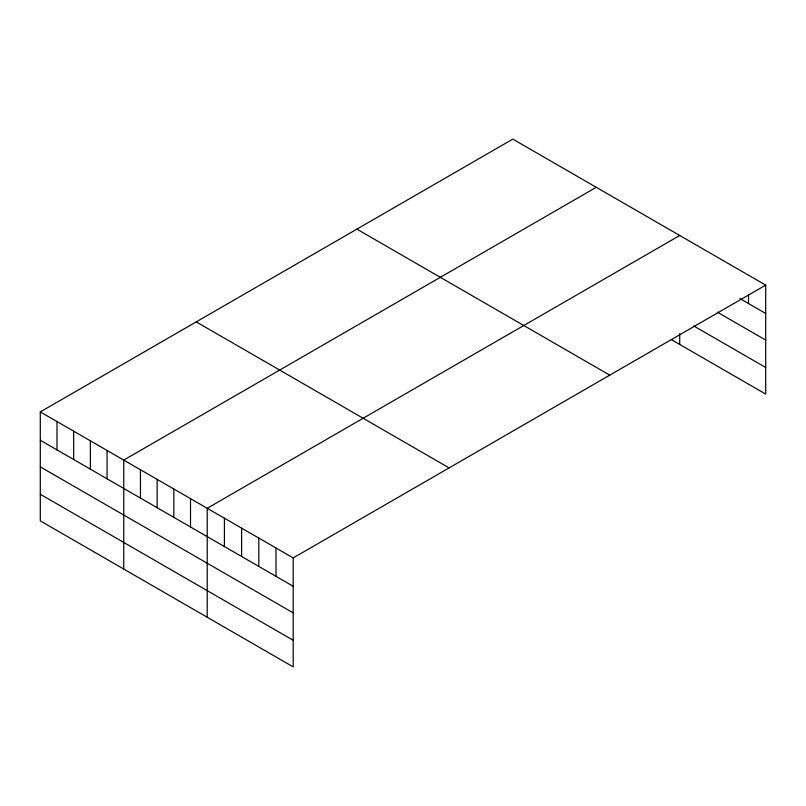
<?xml version="1.0" encoding="UTF-8"?>
<svg xmlns="http://www.w3.org/2000/svg" width="806" height="806" viewBox="0 0 806 806"><rect width="100%" height="100%" fill="white"/><g stroke="black" fill="none" stroke-linecap="round" stroke-linejoin="round"><path stroke-width="1.21" d="M40.3 411.916L293.193 557.923L293.193 666.884L40.3 520.878L40.3 411.916L512.807 139.116L765.7 285.123L765.7 394.084L671.368 339.628M596.259 187.304L123.751 460.095L123.751 569.056M679.72 235.483L207.213 508.284L207.213 617.245M293.193 557.923L765.7 285.123M739.908 298.583L765.7 313.474M717.33 312.154L765.7 340.072M693.684 325.906L765.7 367.486M356.877 229.136L609.769 375.153M196.231 321.886L449.123 467.903M40.3 440.257L293.193 586.264M40.3 466.865L293.193 612.872M40.3 494.269L293.193 640.276M748.502 294.915L748.502 303.54M679.72 333.563L679.72 344.444M276.005 547.989L276.005 576.34M258.807 538.065L258.807 566.417M241.609 528.142L241.609 556.483M224.411 518.208L224.411 546.559M190.518 498.642L190.518 526.993M173.834 489.01L173.834 517.351M157.14 479.369L157.14 507.72M140.446 469.737L140.446 498.078M107.067 450.463L107.067 478.804M90.373 440.822L90.373 469.173M73.678 431.19L73.678 459.531M56.994 421.548L56.994 449.899"/></g></svg>
